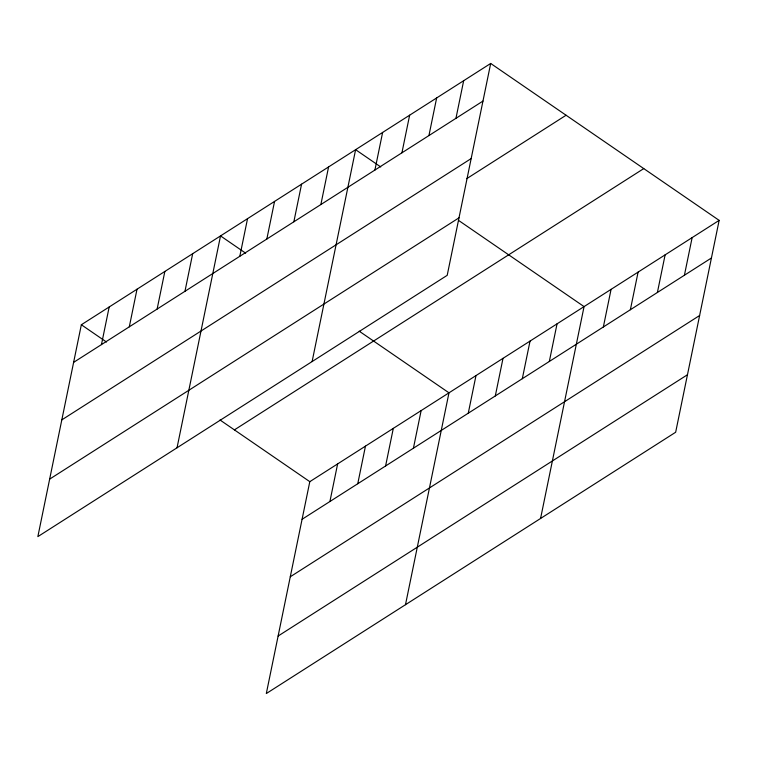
<?xml version="1.0" encoding="UTF-8"?>
<svg xmlns="http://www.w3.org/2000/svg" width="757" height="757" viewBox="0 0 757 757"><rect width="100%" height="100%" fill="white"/><g stroke="black" fill="none" stroke-linecap="round" stroke-linejoin="round"><path stroke-width="1.14" d="M490.687 63.456L81.34 324.753L37.85 536.628L447.198 275.33L490.687 63.456L719.15 220.372L675.66 432.247L266.313 693.544L309.802 481.67L719.15 220.372M101.457 344.605L109.178 306.982M129.296 326.835L137.017 289.212M157.125 309.064L164.846 271.451M184.963 291.294L192.685 253.68M177.034 447.784L220.524 235.91L245.647 253.169M239.818 256.282L247.539 218.669M266.833 239.042L274.554 201.419M293.848 221.792L301.57 184.178M320.864 204.551L328.585 166.928M312.111 361.562L355.61 149.687L380.733 166.947M374.904 170.06L382.626 132.437M329.91 501.522L337.631 463.899M401.92 152.81L409.641 115.196M428.935 135.569L436.657 97.946M357.749 483.751L365.47 446.128M455.951 118.319L463.672 80.706M385.587 465.981L393.309 428.367M413.417 448.21L421.138 410.597M405.487 604.701L448.977 392.826L359.206 331.169M468.271 413.199L475.992 375.586M495.296 395.958L503.017 358.335M522.311 378.708L530.032 341.095M549.327 361.468L557.048 323.845M540.574 518.479L584.063 306.604L458.808 220.571M603.357 326.977L611.079 289.354M630.373 309.727L638.094 272.113M657.398 292.486L665.119 254.863M684.413 275.236L692.135 237.622M73.618 362.366L482.966 101.078M61.819 419.87L471.166 158.582M466.7 178.68L566.085 115.244M49.65 479.124L459.007 217.827M234.405 429.881L643.762 168.593M302.081 519.283L711.429 257.995M290.272 576.787L699.629 315.499M278.112 636.041L687.46 374.743M81.34 324.753L106.472 342.013M220.022 420.003L309.802 481.67"/></g></svg>
